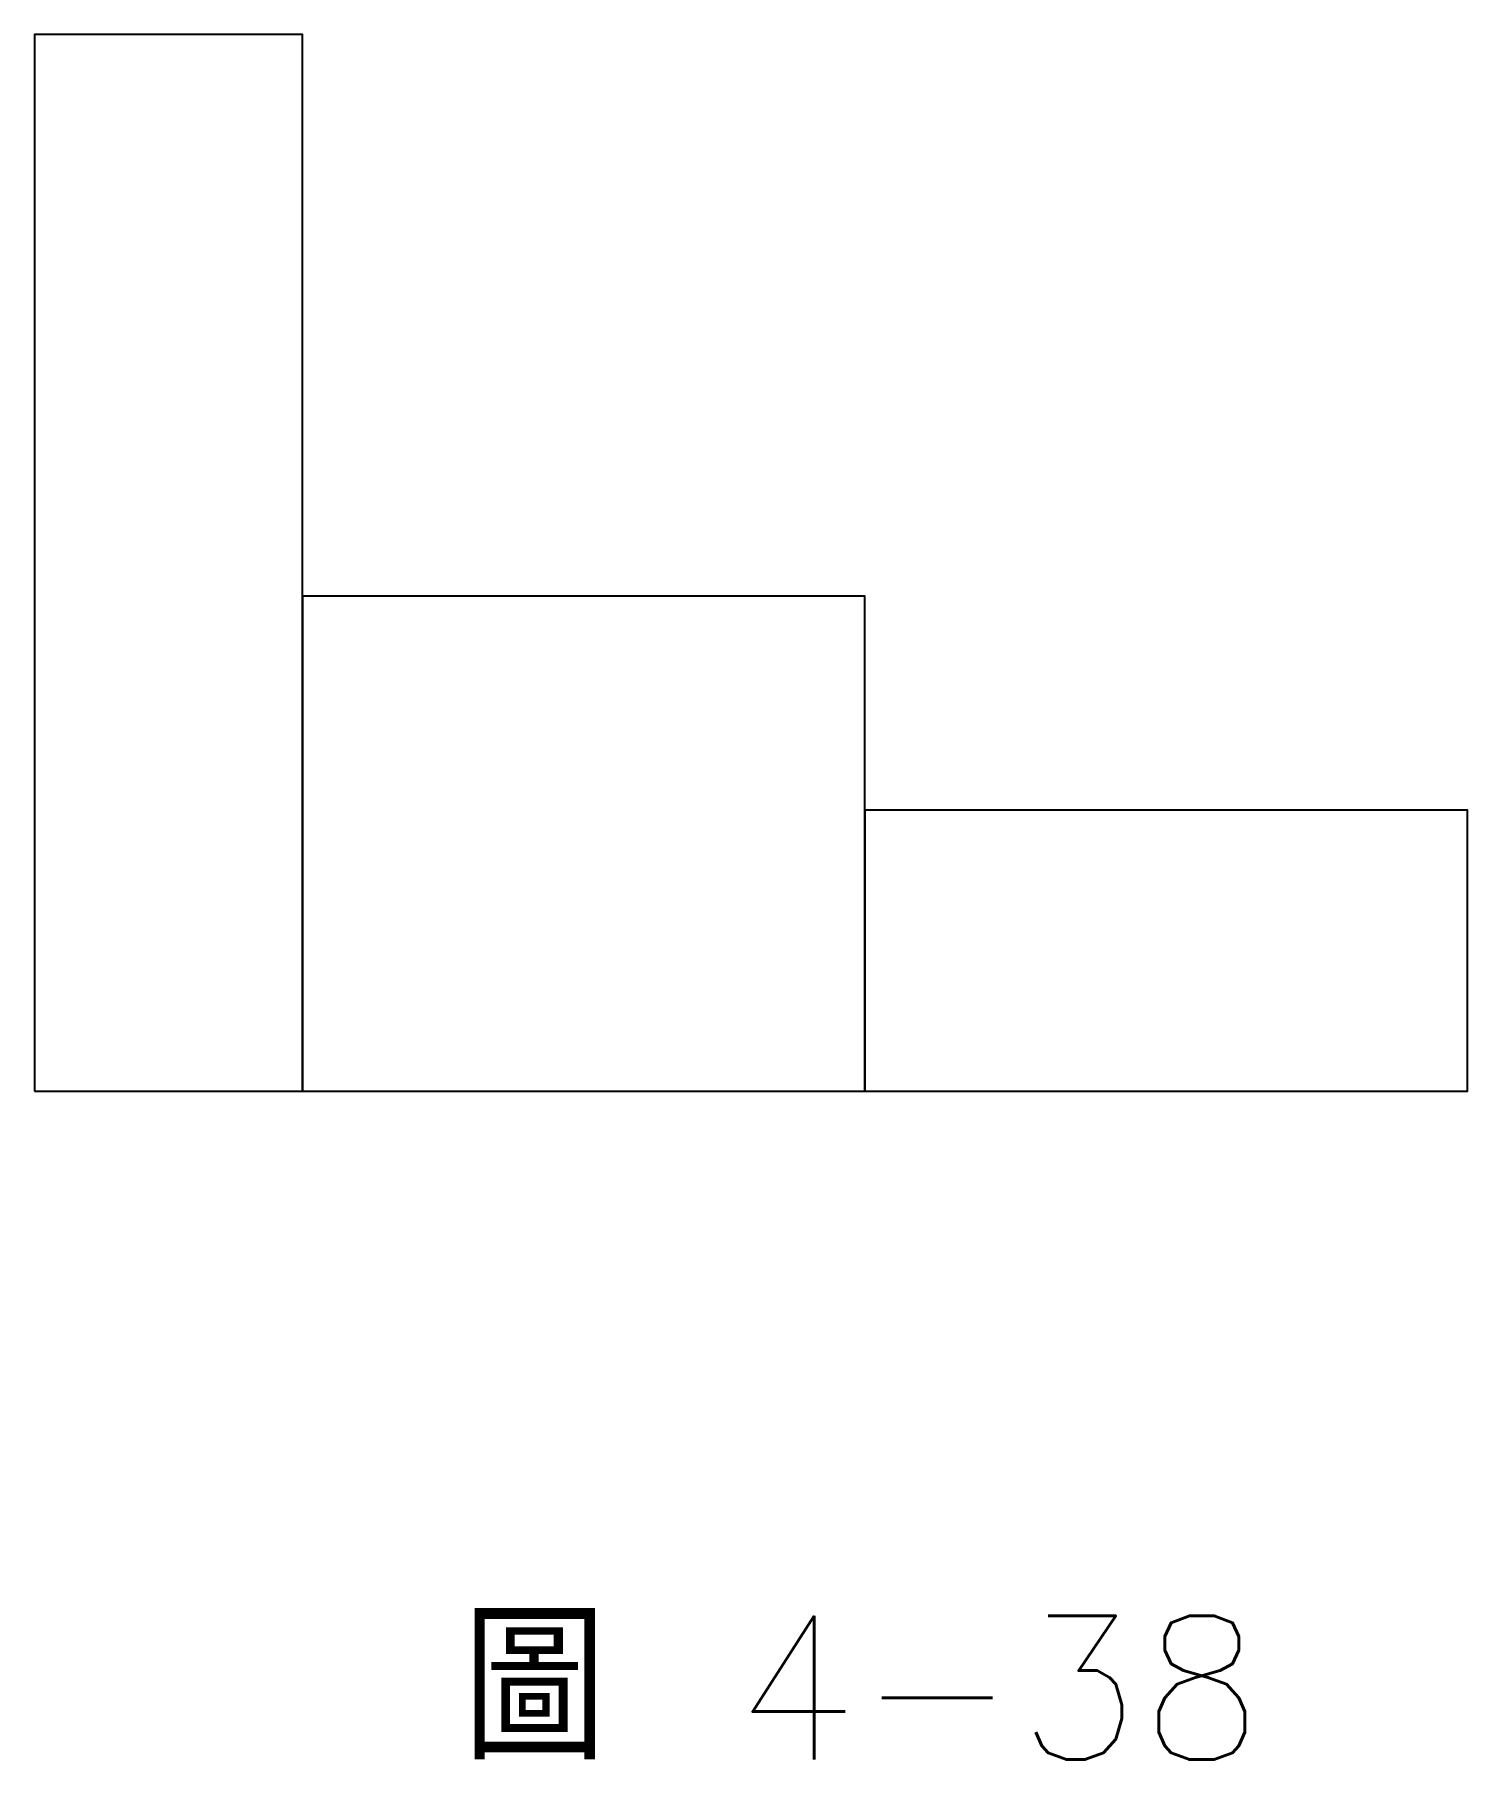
# Model space of a CAD drawing. Extents: x 28 to 58, y -140.3 to -104.2.
import ezdxf

# ---------------------------------------------------------------- set-up
doc = ezdxf.new("R2010")
doc.units = 0
doc.layers.add('輪廓線', color=7, linetype='CONTINUOUS')
doc.styles.add('CNS', font='txt.shx', dxfattribs={"width": 0.75, "height": 3, "bigfont": 'chineset.shx'})

msp = doc.modelspace()

# ---------------------------------------------------------------- linework, layer by layer
at = {"layer": '輪廓線', "elevation": 25}
for points in [[(28.027, -126.319), (33.626, -126.319), (33.626, -104.232), (28.027, -104.232)], [(33.626, -126.319), (45.382, -126.319), (45.382, -115.974), (33.626, -115.974)], [(45.382, -126.319), (57.978, -126.319), (57.978, -120.448), (45.382, -120.448)]]:
    msp.add_lwpolyline(points, close=True, dxfattribs=at)

# ---------------------------------------------------------------- texts
at = {"layer": '輪廓線', "style": 'CNS'}
msp.add_text('圖 4-38', height=3, dxfattribs=at).set_placement((36.979, -140.293))

doc.saveas('drawing.dxf')
